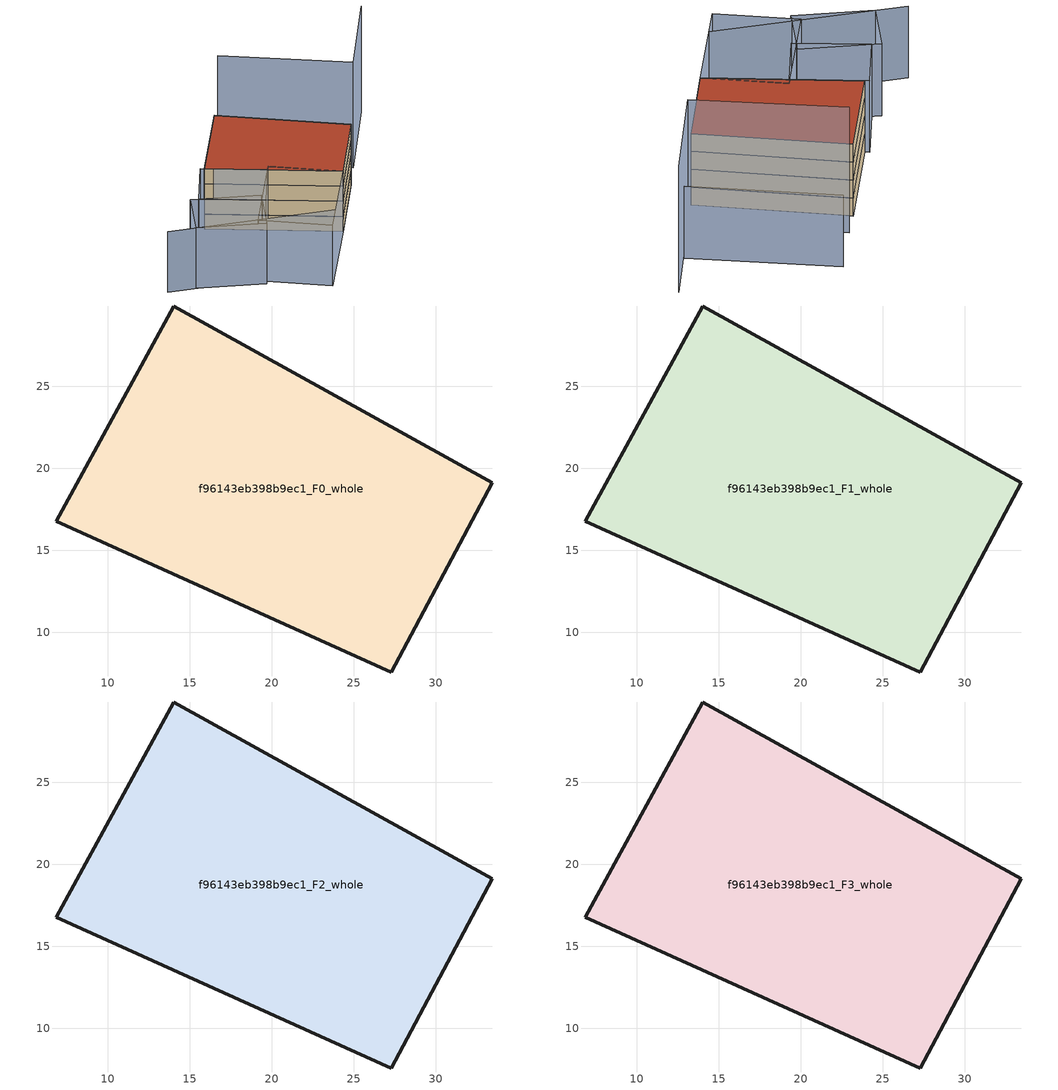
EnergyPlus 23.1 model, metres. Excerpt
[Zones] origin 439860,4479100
f96143eb398b9ec1_F0_whole
 floor ground (EU_floor_Construction): 27.3,7.58 33.46,19.12 14.02,29.91 6.85,16.76 z0
 wall outside (EU_wall_Construction): 6.85,16.76 14.02,29.91 33.46,19.12 27.3,7.58 6.85,16.76 z0:3
f96143eb398b9ec1_F1_whole
 floor to f96143eb398b9ec1_F0_whole (EU_floor_Construction): 27.3,7.58 33.46,19.12 14.02,29.91 6.85,16.76 z3
 wall outside (EU_wall_Construction): 6.85,16.76 14.02,29.91 33.46,19.12 27.3,7.58 6.85,16.76 z3:6
f96143eb398b9ec1_F2_whole
 floor to f96143eb398b9ec1_F1_whole (EU_floor_Construction): 27.3,7.58 33.46,19.12 14.02,29.91 6.85,16.76 z6
 wall outside (EU_wall_Construction): 6.85,16.76 14.02,29.91 33.46,19.12 27.3,7.58 6.85,16.76 z6:9
f96143eb398b9ec1_F3_whole
 floor to f96143eb398b9ec1_F2_whole (EU_floor_Construction): 27.3,7.58 33.46,19.12 14.02,29.91 6.85,16.76 z9
 wall outside (EU_wall_Construction): 6.85,16.76 14.02,29.91 33.46,19.12 27.3,7.58 6.85,16.76 z9:12
 roof outside (EU_roof_Construction): 33.46,19.12 27.3,7.58 6.85,16.76 14.02,29.91 z12
shading: -5.26,2.95 22.11,-1.87 / 39.01,30.16 19.8,40.33 / 27.31,7.58 20.05,-5.63 / 20.05,-5.63 9.38,0.23 / 9.38,0.23 16.64,13.44 / 16.64,13.44 27.31,7.58 / 1.45,9.71 12.57,6.48 / 12.57,6.48 10.38,-1.07 / 10.38,-1.07 -0.74,2.15 / -0.74,2.15 1.45,9.71 / 6.28,17.02 16.21,12.55 / 16.21,12.55 12.74,4.84 / 12.74,4.84 2.81,9.32 / 2.81,9.32 6.28,17.02 z0:12; 42.72,37.19 35.61,23.28 / 35.61,23.28 16.03,33.3 z0:21
[Building]
EU S2 Campaign: North Axis=0; Terrain=City; Solar Distribution=FullExterior
[Site:Location]
Madrid: Latitude=40.5; Longitude=-3.5; Time Zone=1; Elevation=609
[SizingPeriod:WeatherFileDays]
AnnualSizingPeriod: Begin Month=1; Begin Day of Month=1; End Month=12; End Day of Month=31; Day of Week for Start Day=Monday; Use Weather File Daylight Saving Period=No; Use Weather File Rain and Snow Indicators=No
[MATERIAL]
EU_InternalMass_Material: Roughness=MediumRough; Thickness=0.1; Conductivity=1; Density=1800; Specific Heat=900; Thermal Absorptance=0.9; Solar Absorptance=0.7; Visible Absorptance=0.7
[MATERIAL:NOMASS] Roughness=MediumRough; Thermal Absorptance=0.9; Solar Absorptance=0.7; Visible Absorptance=0.7
Name | Thermal Resistance
EU_wall_NoMass; EU_roof_NoMass | 2.16768
EU_floor_NoMass | 1.14339
[CONSTRUCTION]
EU_wall_Construction: EU_wall_NoMass
EU_roof_Construction: EU_roof_NoMass
EU_floor_Construction: EU_floor_NoMass
EU_InternalMass_Construction: EU_InternalMass_Material
[ZONE] Type=1; Multiplier=1; Ceiling Height=autocalculate; Volume=938.331; Floor Area=autocalculate; Part of Total Floor Area=Yes
f96143eb398b9ec1_F0_whole; f96143eb398b9ec1_F1_whole; f96143eb398b9ec1_F2_whole; f96143eb398b9ec1_F3_whole
[INTERNALMASS] Construction=EU_InternalMass_Construction; Surface Area=312.777
Name | Zone or ZoneList
f96143eb398b9ec1_F0_whole_EU_InternalMass | f96143eb398b9ec1_F0_whole
f96143eb398b9ec1_F1_whole_EU_InternalMass | f96143eb398b9ec1_F1_whole
f96143eb398b9ec1_F2_whole_EU_InternalMass | f96143eb398b9ec1_F2_whole
f96143eb398b9ec1_F3_whole_EU_InternalMass | f96143eb398b9ec1_F3_whole
[OTHEREQUIPMENT] Fuel Type=Electricity; Design Level Calculation Method=Watts/Area; Power per Zone Floor Area=1; Fraction Latent=0; Fraction Radiant=0; Fraction Lost=0; Carbon Dioxide Generation Rate=0; EndUse Subcategory=EU_Step8_InternalGains
Name | Zone or ZoneList or Space or SpaceList | Schedule
EU_Step8_InternalGain_f96143eb398b9ec1_F0_whole_f000 | f96143eb398b9ec1_F0_whole | EU_Step8_GainSchedule_f96143eb398b9ec1_F0_whole_f000
EU_Step8_InternalGain_f96143eb398b9ec1_F1_whole_f000 | f96143eb398b9ec1_F1_whole | EU_Step8_GainSchedule_f96143eb398b9ec1_F1_whole_f000
EU_Step8_InternalGain_f96143eb398b9ec1_F2_whole_f000 | f96143eb398b9ec1_F2_whole | EU_Step8_GainSchedule_f96143eb398b9ec1_F2_whole_f000
EU_Step8_InternalGain_f96143eb398b9ec1_F3_whole_f000 | f96143eb398b9ec1_F3_whole | EU_Step8_GainSchedule_f96143eb398b9ec1_F3_whole_f000
[ZONEVENTILATION:DESIGNFLOWRATE] Schedule=EU_AlwaysOn; Design Flow Rate Calculation Method=AirChanges/Hour; Air Changes per Hour=0.480546; Ventilation Type=Natural; Fan Pressure Rise=0; Fan Total Efficiency=1; Constant Term Coefficient=1; Temperature Term Coefficient=0; Velocity Term Coefficient=0; Velocity Squared Term Coefficient=0; Minimum Indoor Temperature=-100; Maximum Indoor Temperature=100; Delta Temperature=-100; Minimum Outdoor Temperature=-100; Maximum Outdoor Temperature=100; Maximum Wind Speed=40
Name | Zone or ZoneList or Space or SpaceList
EU_ConstantAir_f96143eb398b9ec1_F0_whole | f96143eb398b9ec1_F0_whole
EU_ConstantAir_f96143eb398b9ec1_F1_whole | f96143eb398b9ec1_F1_whole
EU_ConstantAir_f96143eb398b9ec1_F2_whole | f96143eb398b9ec1_F2_whole
EU_ConstantAir_f96143eb398b9ec1_F3_whole | f96143eb398b9ec1_F3_whole
[HVACTEMPLATE:THERMOSTAT] Constant Heating Setpoint=20; Constant Cooling Setpoint=50
EU_HeatOnly_f96143eb398b9ec1_F0_whole; EU_HeatOnly_f96143eb398b9ec1_F1_whole; EU_HeatOnly_f96143eb398b9ec1_F2_whole; EU_HeatOnly_f96143eb398b9ec1_F3_whole
[HVACTEMPLATE:ZONE:IDEALLOADSAIRSYSTEM] System Availability Schedule=EU_AlwaysOn; Maximum Heating Supply Air Temperature=50; Minimum Cooling Supply Air Temperature=13; Maximum Heating Supply Air Humidity Ratio=0.0156; Minimum Cooling Supply Air Humidity Ratio=0.0077; Heating Limit=NoLimit; Cooling Limit=NoLimit; Heating Availability Schedule=EU_AlwaysOn; Cooling Availability Schedule=EU_CoolingOff; Dehumidification Control Type=ConstantSensibleHeatRatio; Cooling Sensible Heat Ratio=0.7; Dehumidification Setpoint=60; Humidification Control Type=None; Humidification Setpoint=30; Outdoor Air Method=None; Outdoor Air Flow Rate per Person=0.00944; Outdoor Air Flow Rate per Zone Floor Area=0; Outdoor Air Flow Rate per Zone=0; Demand Controlled Ventilation Type=None; Outdoor Air Economizer Type=NoEconomizer; Heat Recovery Type=None; Sensible Heat Recovery Effectiveness=0.7; Latent Heat Recovery Effectiveness=0.65
Name | Template Thermostat
f96143eb398b9ec1_F0_whole | EU_HeatOnly_f96143eb398b9ec1_F0_whole
f96143eb398b9ec1_F1_whole | EU_HeatOnly_f96143eb398b9ec1_F1_whole
f96143eb398b9ec1_F2_whole | EU_HeatOnly_f96143eb398b9ec1_F2_whole
f96143eb398b9ec1_F3_whole | EU_HeatOnly_f96143eb398b9ec1_F3_whole
[SIZING:ZONE] Zone Cooling Design Supply Air Temperature Input Method=SupplyAirTemperature; Zone Cooling Design Supply Air Temperature=13; Zone Heating Design Supply Air Temperature Input Method=SupplyAirTemperature; Zone Heating Design Supply Air Temperature=50; Zone Cooling Design Supply Air Humidity Ratio=0.008; Zone Heating Design Supply Air Humidity Ratio=0.008; Cooling Design Air Flow Method=DesignDay; Cooling Design Air Flow Rate=0; Cooling Minimum Air Flow per Zone Floor Area=0.000762; Cooling Minimum Air Flow=0; Cooling Minimum Air Flow Fraction=0.2; Heating Design Air Flow Method=DesignDay; Heating Design Air Flow Rate=0; Heating Maximum Air Flow per Zone Floor Area=0.002032; Heating Maximum Air Flow=0.141576; Heating Maximum Air Flow Fraction=0.3; Account for Dedicated Outdoor Air System=No; Dedicated Outdoor Air System Control Strategy=NeutralSupplyAir; Dedicated Outdoor Air Low Setpoint Temperature for Design=autosize; Dedicated Outdoor Air High Setpoint Temperature for Design=autosize; Zone Load Sizing Method=Sensible Load Only No Latent Load; Zone Latent Cooling Design Supply Air Humidity Ratio Input Method=HumidityRatioDifference; Zone Cooling Design Supply Air Humidity Ratio Difference=0.005; Zone Latent Heating Design Supply Air Humidity Ratio Input Method=HumidityRatioDifference; Zone Humidification Design Supply Air Humidity Ratio Difference=0.005
f96143eb398b9ec1_F0_whole; f96143eb398b9ec1_F1_whole; f96143eb398b9ec1_F2_whole; f96143eb398b9ec1_F3_whole
[SCHEDULE:CONSTANT]
Name | Hourly Value
EU_AlwaysOn | 1
EU_CoolingOff | 0
[SCHEDULE:FILE] Column Number=1; Rows to Skip at Top=0; Number of Hours of Data=8760; Column Separator=Comma; Interpolate to Timestep=No; Minutes per Item=60; Adjust Schedule for Daylight Savings=Yes
Name | File
EU_Step8_GainSchedule_f96143eb398b9ec1_F0_whole_f000 | ../../schedules/f96143eb398b9ec1/f96143eb398b9ec1_F0_whole_f000_gain.csv
EU_Step8_GainSchedule_f96143eb398b9ec1_F1_whole_f000 | ../../schedules/f96143eb398b9ec1/f96143eb398b9ec1_F1_whole_f000_gain.csv
EU_Step8_GainSchedule_f96143eb398b9ec1_F2_whole_f000 | ../../schedules/f96143eb398b9ec1/f96143eb398b9ec1_F2_whole_f000_gain.csv
EU_Step8_GainSchedule_f96143eb398b9ec1_F3_whole_f000 | ../../schedules/f96143eb398b9ec1/f96143eb398b9ec1_F3_whole_f000_gain.csv
